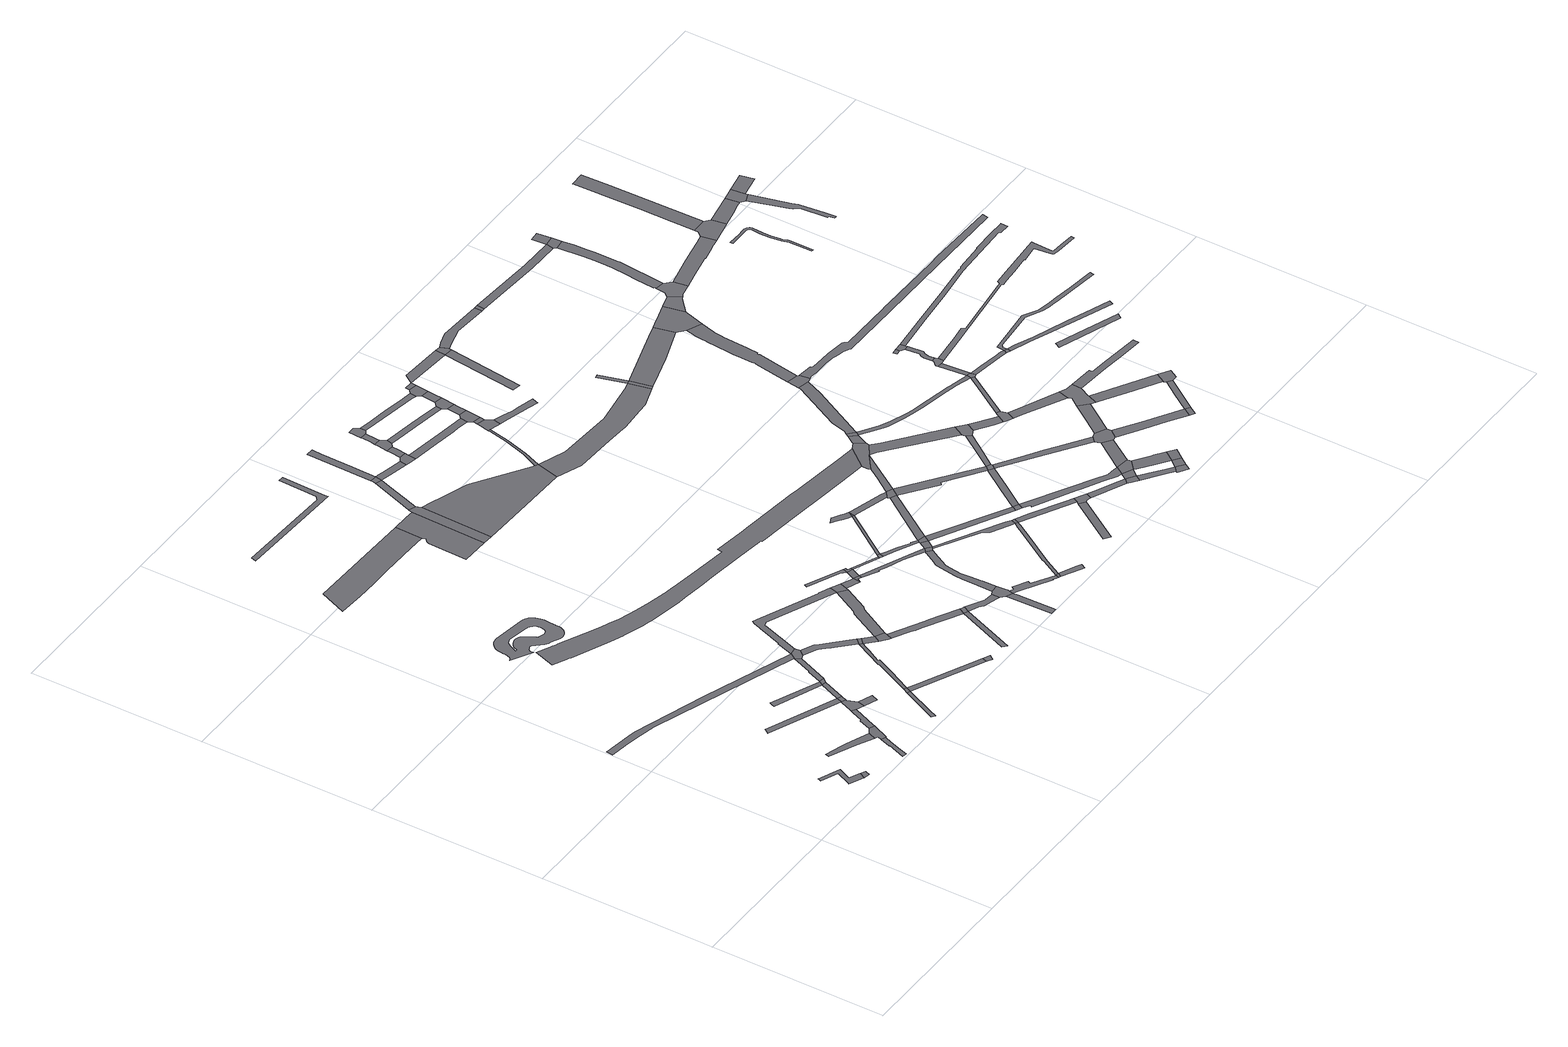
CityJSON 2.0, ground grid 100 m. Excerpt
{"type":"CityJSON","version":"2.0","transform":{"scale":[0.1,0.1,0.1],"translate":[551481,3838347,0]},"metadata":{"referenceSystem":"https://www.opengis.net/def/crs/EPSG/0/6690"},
"CityObjects":{
"road1":{"type":"Road","attributes":{"RoadStructureAttribute.sectionType":"1"},"geometry":[{"type":"MultiSurface","lod":"1","boundaries":[[[0,1,2,3,4,5,6,7,8,9,10,11,12]]]}]},
"road2":{"type":"Road","geometry":[{"type":"MultiSurface","lod":"1","boundaries":[[[12,11,13,14]]]}]},
"road3":{"type":"Road","attributes":{"RoadStructureAttribute.sectionType":"1"},"geometry":[{"type":"MultiSurface","lod":"1","boundaries":[[[15,16,17,18,19,20,21,22,23,24,25]]]}]},
"road4":{"type":"Road","attributes":{"RoadStructureAttribute.sectionType":"1"},"geometry":[{"type":"MultiSurface","lod":"1","boundaries":[[[26,27,28,29,30,31,32,33]]]}]},
"road5":{"type":"Road","attributes":{"RoadStructureAttribute.sectionType":"1"},"geometry":[{"type":"MultiSurface","lod":"1","boundaries":[[[34,35,36,37,38,39,40,41,42,43,44,45]]]}]},
"road6":{"type":"Road","geometry":[{"type":"MultiSurface","lod":"1","boundaries":[[[46,47,48,25,24,49,50,26,33,51,52]]]}]},
"road7":{"type":"Road","attributes":{"RoadStructureAttribute.sectionType":"1"},"geometry":[{"type":"MultiSurface","lod":"1","boundaries":[[[53,54,55,56,57,58]]]}]},
"road8":{"type":"Road","attributes":{"RoadStructureAttribute.sectionType":"1"},"geometry":[{"type":"MultiSurface","lod":"1","boundaries":[[[59,60,61,62,46,52,63,64]]]}]},
"road9":{"type":"Road","geometry":[{"type":"MultiSurface","lod":"1","boundaries":[[[57,65,66,59,64,67,68,69,70]]]}]},
"road10":{"type":"Road","attributes":{"RoadStructureAttribute.sectionType":"1"},"geometry":[{"type":"MultiSurface","lod":"1","boundaries":[[[71,72,73,74,75]]]}]},
"road11":{"type":"Road","geometry":[{"type":"MultiSurface","lod":"1","boundaries":[[[58,57,70,76]]]}]},
"road12":{"type":"Road","attributes":{"RoadStructureAttribute.sectionType":"1"},"geometry":[{"type":"MultiSurface","lod":"1","boundaries":[[[77,78,79,80,81,82,83,84,85,86,87,88,89,90,91,92,93,94,95,96,97,98,99,100,101,102,103,104,105,106,107,108,109,110,111,112,113,114,115,116,117,118,119,120,121,122,123,124,125,126,127,128,129,130,131,132,133,134,135,136,137],[138,139,140,141,142,143,144,145,146,147,148,149,150,151,152,153,154,155,156,157,158,159,160,161,162,163,164,165,166,167,168,169,170,171,172,173,174,175,176,177,178,179,180,181,182,183,184,185,186]]]}]},
"road13":{"type":"Road","geometry":[{"type":"MultiSurface","lod":"1","boundaries":[[[187,188,68,67]]]}]},
"road14":{"type":"Road","attributes":{"RoadStructureAttribute.sectionType":"1"},"geometry":[{"type":"MultiSurface","lod":"1","boundaries":[[[74,189,58,76,190]]]}]},
"road15":{"type":"Road","attributes":{"RoadStructureAttribute.sectionType":"1"},"geometry":[{"type":"MultiSurface","lod":"1","boundaries":[[[191,192,193,194,195,196,197]]]}]},
"road16":{"type":"Road","geometry":[{"type":"MultiSurface","lod":"1","boundaries":[[[198,75,74,190,199]]]}]},
"road17":{"type":"Road","geometry":[{"type":"MultiSurface","lod":"1","boundaries":[[[200,191,197,201]]]}]},
"road18":{"type":"Road","attributes":{"RoadStructureAttribute.sectionType":"1"},"geometry":[{"type":"MultiSurface","lod":"1","boundaries":[[[44,202,203,198,199,204]]]}]},
"road19":{"type":"Road","geometry":[{"type":"MultiSurface","lod":"1","boundaries":[[[205,206,45,44,204,207,208,209,210]]]}]},
"road20":{"type":"Road","attributes":{"RoadStructureAttribute.sectionType":"1"},"geometry":[{"type":"MultiSurface","lod":"1","boundaries":[[[211,212,213,214,215,216,200,201,217,218,219,220,221,222,223,224,225]]]}]},
"road21":{"type":"Road","attributes":{"RoadStructureAttribute.sectionType":"1"},"geometry":[{"type":"MultiSurface","lod":"1","boundaries":[[[226,201,197,227,228,229]]]}]},
"road22":{"type":"Road","attributes":{"RoadStructureAttribute.sectionType":"1"},"geometry":[{"type":"MultiSurface","lod":"1","boundaries":[[[230,231,232,233,234,235,236,237]]]}]},
"road23":{"type":"Road","attributes":{"RoadStructureAttribute.sectionType":"1"},"geometry":[{"type":"MultiSurface","lod":"1","boundaries":[[[238,239,240,241,242,210,209,243,244,245,246,247,248,249]]]}]},
"road24":{"type":"Road","geometry":[{"type":"MultiSurface","lod":"1","boundaries":[[[249,248,211,225,250]]]}]},
"road25":{"type":"Road","attributes":{"RoadStructureAttribute.sectionType":"1"},"geometry":[{"type":"MultiSurface","lod":"1","boundaries":[[[250,225,251,252,253]]]}]},
"road26":{"type":"Road","geometry":[{"type":"MultiSurface","lod":"1","boundaries":[[[229,228,254,255]]]}]},
"road27":{"type":"Road","geometry":[{"type":"MultiSurface","lod":"1","boundaries":[[[253,252,256,257,258,259]]]}]},
"road28":{"type":"Road","attributes":{"RoadStructureAttribute.sectionType":"1"},"geometry":[{"type":"MultiSurface","lod":"1","boundaries":[[[260,261,262,263,264,265,266,267,268,269,45,206,270,271,272,273,274,275]]]}]},
"road29":{"type":"Road","attributes":{"RoadStructureAttribute.sectionType":"1"},"geometry":[{"type":"MultiSurface","lod":"1","boundaries":[[[276,277,278,279,280,281,282,283,284]]]}]},
"road30":{"type":"Road","attributes":{"RoadStructureAttribute.sectionType":"1"},"geometry":[{"type":"MultiSurface","lod":"1","boundaries":[[[274,285,286,253,259,287,288,289]]]}]},
"road31":{"type":"Road","attributes":{"RoadStructureAttribute.sectionType":"1"},"geometry":[{"type":"MultiSurface","lod":"1","boundaries":[[[290,291,292,293,294,295,296,297,258,257,298,299,300,301,302,303,304,305,306]]]}]},
"road32":{"type":"Road","attributes":{"RoadStructureAttribute.sectionType":"1"},"geometry":[{"type":"MultiSurface","lod":"1","boundaries":[[[307,308,237,236,309,310,311,312,313,314,315]]]}]},
"road33":{"type":"Road","attributes":{"RoadStructureAttribute.sectionType":"1"},"geometry":[{"type":"MultiSurface","lod":"1","boundaries":[[[305,316,317,318,319,320]]]}]},
"road34":{"type":"Road","geometry":[{"type":"MultiSurface","lod":"1","boundaries":[[[321,315,314,322,323,324,325]]]}]},
"road35":{"type":"Road","geometry":[{"type":"MultiSurface","lod":"1","boundaries":[[[275,274,289,326,327]]]}]},
"road36":{"type":"Road","geometry":[{"type":"MultiSurface","lod":"1","boundaries":[[[328,306,305,320,329]]]}]},
"road37":{"type":"Road","attributes":{"RoadStructureAttribute.sectionType":"1"},"geometry":[{"type":"MultiSurface","lod":"1","boundaries":[[[330,331,332,333,334,335,336,337,338,339,340,341,342,343,344,345,346,347,348,349,350,351,352,353,354,355,356,357,358,359,360,361,362,363,364,365,366,367,368,369,370,371,372,373,374,375,376,377,378,379,380,381,382,383,384,385,386,387,388,389,390,391,392]]]}]},
"road38":{"type":"Road","attributes":{"RoadStructureAttribute.sectionType":"1"},"geometry":[{"type":"MultiSurface","lod":"1","boundaries":[[[393,327,326,394,395]]]}]},
"road39":{"type":"Road","geometry":[{"type":"MultiSurface","lod":"1","boundaries":[[[396,397,398,399,400,401]]]}]},
"road40":{"type":"Road","attributes":{"RoadStructureAttribute.sectionType":"1"},"geometry":[{"type":"MultiSurface","lod":"1","boundaries":[[[402,403,404,329,320,405,406,407,408,409,410]]]}]},
"road41":{"type":"Road","geometry":[{"type":"MultiSurface","lod":"1","boundaries":[[[395,394,411,412,413,414]]]}]},
"road42":{"type":"Road","attributes":{"RoadStructureAttribute.sectionType":"1"},"geometry":[{"type":"MultiSurface","lod":"1","boundaries":[[[415,416,321,325,417,418,419,420]]]}]},
"road43":{"type":"Road","attributes":{"RoadStructureAttribute.sectionType":"1"},"geometry":[{"type":"MultiSurface","lod":"1","boundaries":[[[400,395,414,421]]]}]},
"road44":{"type":"Road","attributes":{"function":"3","RoadStructureAttribute.sectionType":"1"},"geometry":[{"type":"MultiSurface","lod":"1","boundaries":[[[422,423,424,425,426,427,428]]]}]},
"road45":{"type":"Road","geometry":[{"type":"MultiSurface","lod":"1","boundaries":[[[429,430,401,400,421,431]]]}]},
"road46":{"type":"Road","geometry":[{"type":"MultiSurface","lod":"1","boundaries":[[[432,433,434,435,410,409,422,428,436]]]}]},
"road47":{"type":"Road","geometry":[{"type":"MultiSurface","lod":"1","boundaries":[[[437,438,415,420,439]]]}]},
"road48":{"type":"Road","attributes":{"RoadStructureAttribute.sectionType":"1"},"geometry":[{"type":"MultiSurface","lod":"1","boundaries":[[[431,421,440,441]]]}]},
"road49":{"type":"Road","attributes":{"RoadStructureAttribute.sectionType":"1"},"geometry":[{"type":"MultiSurface","lod":"1","boundaries":[[[442,443,437,439,444,445,446]]]}]},
"road50":{"type":"Road","attributes":{"RoadStructureAttribute.sectionType":"1"},"geometry":[{"type":"MultiSurface","lod":"1","boundaries":[[[447,448,449,450,451,452,453,323,322,454,455,456,457]]]}]},
"road51":{"type":"Road","attributes":{"RoadStructureAttribute.sectionType":"1"},"geometry":[{"type":"MultiSurface","lod":"1","boundaries":[[[458,459,460,461,414,413,462,463,464,465,466,467,468]]]}]},
"road52":{"type":"Road","attributes":{"RoadStructureAttribute.sectionType":"1"},"geometry":[{"type":"MultiSurface","lod":"1","boundaries":[[[469,470,439,420,471,472,473,474]]]}]},
"road53":{"type":"Road","attributes":{"RoadStructureAttribute.sectionType":"1"},"geometry":[{"type":"MultiSurface","lod":"1","boundaries":[[[475,476,477,478,479,480,481,436,428,482,483,484,485,486,487,488]]]}]},
"road54":{"type":"Road","geometry":[{"type":"MultiSurface","lod":"1","boundaries":[[[489,441,440,490,491]]]}]},
"road55":{"type":"Road","attributes":{"function":"3","RoadStructureAttribute.sectionType":"1"},"geometry":[{"type":"MultiSurface","lod":"1","boundaries":[[[467,492,493,494,495,496,497,498,499,500,501,435,434,502,503,504,505,506,507,508,509]]]}]},
"road56":{"type":"Road","geometry":[{"type":"MultiSurface","lod":"1","boundaries":[[[510,474,473,511,512,513,514]]]}]},
"road57":{"type":"Road","attributes":{"RoadStructureAttribute.sectionType":"1"},"geometry":[{"type":"MultiSurface","lod":"1","boundaries":[[[515,516,517,518,519,520,491,490,521,522,523,524]]]}]},
"road58":{"type":"Road","geometry":[{"type":"MultiSurface","lod":"1","boundaries":[[[488,487,525,526]]]}]},
"road59":{"type":"Road","geometry":[{"type":"MultiSurface","lod":"1","boundaries":[[[468,467,509,527,528]]]}]},
"road60":{"type":"Road","attributes":{"RoadStructureAttribute.sectionType":"1"},"geometry":[{"type":"MultiSurface","lod":"1","boundaries":[[[529,530,510,514,531,532]]]}]},
"road61":{"type":"Road","attributes":{"RoadStructureAttribute.sectionType":"1"},"geometry":[{"type":"MultiSurface","lod":"1","boundaries":[[[533,489,491,534]]]}]},
"road62":{"type":"Road","attributes":{"function":"3","RoadStructureAttribute.sectionType":"1"},"geometry":[{"type":"MultiSurface","lod":"1","boundaries":[[[535,468,528,536]]]}]},
"road63":{"type":"Road","attributes":{"RoadStructureAttribute.sectionType":"1"},"geometry":[{"type":"MultiSurface","lod":"1","boundaries":[[[537,526,525,538,539,540]]]}]},
"road64":{"type":"Road","geometry":[{"type":"MultiSurface","lod":"1","boundaries":[[[541,542,529,532,543,544,545]]]}]},
"road65":{"type":"Road","geometry":[{"type":"MultiSurface","lod":"1","boundaries":[[[524,523,535,536,546]]]}]},
"road66":{"type":"Road","attributes":{"RoadStructureAttribute.sectionType":"1"},"geometry":[{"type":"MultiSurface","lod":"1","boundaries":[[[547,548,549,541,545,550,551]]]}]},
"road67":{"type":"Road","geometry":[{"type":"MultiSurface","lod":"1","boundaries":[[[552,547,551,553,554,555,556]]]}]},
"road68":{"type":"Road","geometry":[{"type":"MultiSurface","lod":"1","boundaries":[[[557,558,559,560,561,562,563,564,565,566,533,567]]]}]},
"road69":{"type":"Road","attributes":{"RoadStructureAttribute.sectionType":"1"},"geometry":[{"type":"MultiSurface","lod":"1","boundaries":[[[568,569,570,571,572,488,526,573,574,575,576,577,578,579]]]}]},
"road70":{"type":"Road","geometry":[{"type":"MultiSurface","lod":"1","boundaries":[[[567,533,534]]]}]},
"road71":{"type":"Road","attributes":{"RoadStructureAttribute.sectionType":"1"},"geometry":[{"type":"MultiSurface","lod":"1","boundaries":[[[580,528,527,581,582,583,584,568,585]]]}]},
"road72":{"type":"Road","attributes":{"RoadStructureAttribute.sectionType":"1"},"geometry":[{"type":"MultiSurface","lod":"1","boundaries":[[[586,587,588,589,513,512,590,591,592,593,594]]]}]},
"road73":{"type":"Road","attributes":{"RoadStructureAttribute.sectionType":"1"},"geometry":[{"type":"MultiSurface","lod":"1","boundaries":[[[595,596,597,598,599,457,456,600,601,602,603,604]]]}]},
"road74":{"type":"Road","attributes":{"function":"3","RoadStructureAttribute.sectionType":"1"},"geometry":[{"type":"MultiSurface","lod":"1","boundaries":[[[605,606,524,546,607]]]}]},
"road75":{"type":"Road","attributes":{"RoadStructureAttribute.sectionType":"1"},"geometry":[{"type":"MultiSurface","lod":"1","boundaries":[[[608,609,544,543,610,611,612,613,614,615]]]}]},
"road76":{"type":"Road","attributes":{"RoadStructureAttribute.sectionType":"1"},"geometry":[{"type":"MultiSurface","lod":"1","boundaries":[[[546,536,616,617]]]}]},
"road77":{"type":"Road","attributes":{"RoadStructureAttribute.sectionType":"1"},"geometry":[{"type":"MultiSurface","lod":"1","boundaries":[[[618,619,620,567,534,621,622,623]]]}]},
"road78":{"type":"Road","attributes":{"RoadStructureAttribute.sectionType":"1"},"geometry":[{"type":"MultiSurface","lod":"1","boundaries":[[[624,625,626,555,554,627,628,629,630,631]]]}]},
"road79":{"type":"Road","geometry":[{"type":"MultiSurface","lod":"1","boundaries":[[[632,633,585,568,579,634]]]}]},
"road80":{"type":"Road","geometry":[{"type":"MultiSurface","lod":"1","boundaries":[[[635,636,637,595,604,638,639,640,641]]]}]},
"road81":{"type":"Road","attributes":{"RoadStructureAttribute.sectionType":"1"},"geometry":[{"type":"MultiSurface","lod":"1","boundaries":[[[642,635,641,643]]]}]},
"road82":{"type":"Road","geometry":[{"type":"MultiSurface","lod":"1","boundaries":[[[623,622,644,605,607,645]]]}]},
"road83":{"type":"Road","geometry":[{"type":"MultiSurface","lod":"1","boundaries":[[[646,594,593,642,643,647]]]}]},
"road84":{"type":"Road","attributes":{"RoadStructureAttribute.sectionType":"1"},"geometry":[{"type":"MultiSurface","lod":"1","boundaries":[[[648,646,647,649,650]]]}]},
"road85":{"type":"Road","geometry":[{"type":"MultiSurface","lod":"1","boundaries":[[[651,615,614,652,648,650,653]]]}]},
"road86":{"type":"Road","geometry":[{"type":"MultiSurface","lod":"1","boundaries":[[[617,616,654,655]]]}]},
"road87":{"type":"Road","attributes":{"RoadStructureAttribute.sectionType":"1"},"geometry":[{"type":"MultiSurface","lod":"1","boundaries":[[[656,657,658,659]]]}]},
"road88":{"type":"Road","attributes":{"RoadStructureAttribute.sectionType":"1"},"geometry":[{"type":"MultiSurface","lod":"1","boundaries":[[[660,661,662,663,664,456,455,665,666,667,668,669,670,671,672,673,674,675]]]}]},
"road89":{"type":"Road","attributes":{"RoadStructureAttribute.sectionType":"1"},"geometry":[{"type":"MultiSurface","lod":"1","boundaries":[[[676,677,678,634,579,679,680]]]}]},
"road90":{"type":"Road","attributes":{"RoadStructureAttribute.sectionType":"1"},"geometry":[{"type":"MultiSurface","lod":"1","boundaries":[[[681,682,651,653,683,684]]]}]},
"road91":{"type":"Road","attributes":{"RoadStructureAttribute.sectionType":"1"},"geometry":[{"type":"MultiSurface","lod":"1","boundaries":[[[685,686,687,688,689,690,691,692,693,640,639]]]}]},
"road92":{"type":"Road","geometry":[{"type":"MultiSurface","lod":"1","boundaries":[[[694,631,630,681,684,695]]]}]},
"road93":{"type":"Road","attributes":{"function":"3","RoadStructureAttribute.sectionType":"1"},"geometry":[{"type":"MultiSurface","lod":"1","boundaries":[[[696,697,698,699,700,623,645]]]}]},
"road94":{"type":"Road","geometry":[{"type":"MultiSurface","lod":"1","boundaries":[[[701,694,695,702]]]}]},
"road95":{"type":"Road","attributes":{"RoadStructureAttribute.sectionType":"1"},"geometry":[{"type":"MultiSurface","lod":"1","boundaries":[[[703,645,607,704,705,706,707]]]}]},
"road96":{"type":"Road","attributes":{"RoadStructureAttribute.sectionType":"1"},"geometry":[{"type":"MultiSurface","lod":"1","boundaries":[[[706,708,617,655,709,710]]]}]},
"road97":{"type":"Road","geometry":[{"type":"MultiSurface","lod":"1","boundaries":[[[711,680,679,656,659,712,713,714,715]]]}]},
"road98":{"type":"Road","geometry":[{"type":"MultiSurface","lod":"1","boundaries":[[[716,383,382,717,698,697,718,719,720]]]}]},
"road99":{"type":"Road","attributes":{"RoadStructureAttribute.sectionType":"1"},"geometry":[{"type":"MultiSurface","lod":"1","boundaries":[[[721,722,723,724,655,654,725,726,727,728,729,730,731,732]]]}]},
"road100":{"type":"Road","attributes":{"RoadStructureAttribute.sectionType":"1"},"geometry":[{"type":"MultiSurface","lod":"1","boundaries":[[[733,702,734,735]]]}]},
"road101":{"type":"Road","geometry":[{"type":"MultiSurface","lod":"1","boundaries":[[[707,706,710,736,737]]]}]},
"road102":{"type":"Road","attributes":{"RoadStructureAttribute.sectionType":"1"},"geometry":[{"type":"MultiSurface","lod":"1","boundaries":[[[738,739,715,714,740,741,742]]]}]},
"road103":{"type":"Road","attributes":{"function":"3","RoadStructureAttribute.sectionType":"1"},"geometry":[{"type":"MultiSurface","lod":"1","boundaries":[[[743,744,745,746,716,720,747]]]}]},
"road104":{"type":"Road","attributes":{"RoadStructureAttribute.sectionType":"1"},"geometry":[{"type":"MultiSurface","lod":"1","boundaries":[[[734,748,749,750]]]}]},
"road105":{"type":"Road","geometry":[{"type":"MultiSurface","lod":"1","boundaries":[[[751,743,747,752,753]]]}]},
"road106":{"type":"Road","attributes":{"RoadStructureAttribute.sectionType":"1"},"geometry":[{"type":"MultiSurface","lod":"1","boundaries":[[[754,755,756,718,697,757,758,759]]]}]},
"road107":{"type":"Road","geometry":[{"type":"MultiSurface","lod":"1","boundaries":[[[742,741,760,761]]]}]},
"road108":{"type":"Road","attributes":{"RoadStructureAttribute.sectionType":"1"},"geometry":[{"type":"MultiSurface","lod":"1","boundaries":[[[762,763,707,737,764,765]]]}]},
"road109":{"type":"Road","attributes":{"RoadStructureAttribute.sectionType":"1"},"geometry":[{"type":"MultiSurface","lod":"1","boundaries":[[[731,742,761,766]]]}]},
"road110":{"type":"Road","geometry":[{"type":"MultiSurface","lod":"1","boundaries":[[[735,734,750,767,768]]]}]},
"road111":{"type":"Road","geometry":[{"type":"MultiSurface","lod":"1","boundaries":[[[769,675,674,770]]]}]},
"road112":{"type":"Road","geometry":[{"type":"MultiSurface","lod":"1","boundaries":[[[771,772,675,769]]]}]},
"road113":{"type":"Road","attributes":{"RoadStructureAttribute.sectionType":"1"},"geometry":[{"type":"MultiSurface","lod":"1","boundaries":[[[773,774,761,760,775,776,777]]]}]},
"road114":{"type":"Road","attributes":{"RoadStructureAttribute.sectionType":"1"},"geometry":[{"type":"MultiSurface","lod":"1","boundaries":[[[778,779,780,736,710,781,782,783,784]]]}]},
"road115":{"type":"Road","geometry":[{"type":"MultiSurface","lod":"1","boundaries":[[[732,731,766,785,786]]]}]},
"road116":{"type":"Road","attributes":{"function":"3","RoadStructureAttribute.sectionType":"1"},"geometry":[{"type":"MultiSurface","lod":"1","boundaries":[[[787,788,789,790,751,753,791,792,793]]]}]},
"road117":{"type":"Road","geometry":[{"type":"MultiSurface","lod":"1","boundaries":[[[777,776,794,795,796,797]]]}]},
"road118":{"type":"Road","geometry":[{"type":"MultiSurface","lod":"1","boundaries":[[[759,758,762,765,798,799,800]]]}]},
"road119":{"type":"Road","attributes":{"RoadStructureAttribute.sectionType":"1"},"geometry":[{"type":"MultiSurface","lod":"1","boundaries":[[[801,802,785,766,803,804,805,806]]]}]},
"road120":{"type":"Road","attributes":{"RoadStructureAttribute.sectionType":"1"},"geometry":[{"type":"MultiSurface","lod":"1","boundaries":[[[807,732,786,808]]]}]},
"road121":{"type":"Road","attributes":{"RoadStructureAttribute.sectionType":"1"},"geometry":[{"type":"MultiSurface","lod":"1","boundaries":[[[805,777,797,809]]]}]},
"road122":{"type":"Road","attributes":{"RoadStructureAttribute.sectionType":"1"},"geometry":[{"type":"MultiSurface","lod":"1","boundaries":[[[810,800,799,811,812,813]]]}]},
"road123":{"type":"Road","attributes":{"RoadStructureAttribute.sectionType":"1"},"geometry":[{"type":"MultiSurface","lod":"1","boundaries":[[[814,815,768,767,816,817,818,819,820]]]}]},
"road124":{"type":"Road","geometry":[{"type":"MultiSurface","lod":"1","boundaries":[[[806,805,809,821]]]}]},
"road125":{"type":"Road","attributes":{"RoadStructureAttribute.sectionType":"1"},"geometry":[{"type":"MultiSurface","lod":"1","boundaries":[[[822,823,824,825,826,827,828,829,830,831,832,833,834,753,752,835,836,837,838,839,840,841,842,843,844,845,846]]]}]},
"road126":{"type":"Road","attributes":{"RoadStructureAttribute.sectionType":"1"},"geometry":[{"type":"MultiSurface","lod":"1","boundaries":[[[847,848,849,850,769,770,851,852,853,854]]]}]},
"road127":{"type":"Road","geometry":[{"type":"MultiSurface","lod":"1","boundaries":[[[855,784,783,807,808,856,857,858,859]]]}]},
"road128":{"type":"Road","geometry":[{"type":"MultiSurface","lod":"1","boundaries":[[[860,861,787,793,862,863,864]]]}]},
"road129":{"type":"Road","geometry":[{"type":"MultiSurface","lod":"1","boundaries":[[[865,813,812,866,867,868,869]]]}]},
"road130":{"type":"Road","geometry":[{"type":"MultiSurface","lod":"1","boundaries":[[[870,820,819,871]]]}]},
"road131":{"type":"Road","attributes":{"RoadStructureAttribute.sectionType":"1"},"geometry":[{"type":"MultiSurface","lod":"1","boundaries":[[[872,873,855,859,874,875]]]}]},
"road132":{"type":"Road","attributes":{"RoadStructureAttribute.sectionType":"1"},"geometry":[{"type":"MultiSurface","lod":"1","boundaries":[[[876,868,867,877,878,879,880]]]}]},
"road133":{"type":"Road","attributes":{"function":"3"},"geometry":[{"type":"MultiSurface","lod":"1","boundaries":[[[881,882,883,884,885,886,887,888,889,890,891,892,893,894,895,896,860,864,897,898,899,900,901,902,903,904,905,906,907,908,909]]]}]},
"road134":{"type":"Road","attributes":{"RoadStructureAttribute.sectionType":"1"},"geometry":[{"type":"MultiSurface","lod":"1","boundaries":[[[845,910,865,869,911,912]]]}]},
"road135":{"type":"Road","attributes":{"RoadStructureAttribute.sectionType":"1"},"geometry":[{"type":"MultiSurface","lod":"1","boundaries":[[[913,914,857,856,915,916,917,918]]]}]},
"road136":{"type":"Road","geometry":[{"type":"MultiSurface","lod":"1","boundaries":[[[919,920,880,879,921,872,875,922,923,924,925,926]]]}]},
"road137":{"type":"Road","geometry":[{"type":"MultiSurface","lod":"1","boundaries":[[[846,845,912,927,928,929]]]}]},
"road138":{"type":"Road","attributes":{"function":"3","RoadStructureAttribute.sectionType":"1"},"geometry":[{"type":"MultiSurface","lod":"1","boundaries":[[[930,931,932,933,934,847,854,935,881,909,936]]]}]},
"road139":{"type":"Road","attributes":{"RoadStructureAttribute.sectionType":"1"},"geometry":[{"type":"MultiSurface","lod":"1","boundaries":[[[937,938,846,929,939]]]}]},
"road140":{"type":"Road","geometry":[{"type":"MultiSurface","lod":"1","boundaries":[[[918,917,940,941]]]}]},
"road141":{"type":"Road","geometry":[{"type":"MultiSurface","lod":"1","boundaries":[[[942,943,944,945,946,947,948,937,939,949,950]]]}]},
"road142":{"type":"Road","geometry":[{"type":"MultiSurface","lod":"1","boundaries":[[[951,952,953,954]]]}]},
"road143":{"type":"Road","attributes":{"RoadStructureAttribute.sectionType":"1"},"geometry":[{"type":"MultiSurface","lod":"1","boundaries":[[[955,956,957,958,959,960,961,962,963,964,965,943,942]]]}]},
"road144":{"type":"Road","geometry":[{"type":"MultiSurface","lod":"1","boundaries":[[[966,951,954,961,960,967]]]}]},
"road145":{"type":"Road","attributes":{"RoadStructureAttribute.sectionType":"1"},"geometry":[{"type":"MultiSurface","lod":"1","boundaries":[[[968,969,923,922,970,971,972,973]]]}]},
"road146":{"type":"Road","attributes":{"RoadStructureAttribute.sectionType":"1"},"geometry":[{"type":"MultiSurface","lod":"1","boundaries":[[[974,975,976,928,927,977,978,979]]]}]},
"road147":{"type":"Road","attributes":{"RoadStructureAttribute.sectionType":"1"},"geometry":[{"type":"MultiSurface","lod":"1","boundaries":[[[980,870,871,981,982,983]]]}]},
"road148":{"type":"Road","attributes":{"RoadStructureAttribute.sectionType":"1"},"geometry":[{"type":"MultiSurface","lod":"1","boundaries":[[[984,985,918,941,986,987]]]}]},
"road149":{"type":"Road","geometry":[{"type":"MultiSurface","lod":"1","boundaries":[[[988,930,936,989,990]]]}]},
"road150":{"type":"Road","geometry":[{"type":"MultiSurface","lod":"1","boundaries":[[[979,978,991,992]]]}]},
"road151":{"type":"Road","geometry":[{"type":"MultiSurface","lod":"1","boundaries":[[[993,994,995,996,988,990,997,998,999,1000]]]}]},
"road152":{"type":"Road","geometry":[{"type":"MultiSurface","lod":"1","boundaries":[[[973,972,1001,984,987,1002,1003]]]}]},
"road153":{"type":"Road","attributes":{"RoadStructureAttribute.sectionType":"1"},"geometry":[{"type":"MultiSurface","lod":"1","boundaries":[[[1004,1005,1006,926,925,1007,1008,1009,1010]]]}]},
"road154":{"type":"Road","attributes":{"function":"3","RoadStructureAttribute.sectionType":"1"},"geometry":[{"type":"MultiSurface","lod":"1","boundaries":[[[1011,1012,1013,1014,1015,1016,1017,1018,1019,1020,1021,1022,1023,1024,993,1000]]]}]},
"road155":{"type":"Road","geometry":[{"type":"MultiSurface","lod":"1","boundaries":[[[1025,983,982,1017,1016]]]}]},
"road156":{"type":"Road","attributes":{"function":"3","RoadStructureAttribute.sectionType":"1"},"geometry":[{"type":"MultiSurface","lod":"1","boundaries":[[[1026,1027,1028,983,1025]]]}]},
"road157":{"type":"Road","attributes":{"RoadStructureAttribute.sectionType":"1"},"geometry":[{"type":"MultiSurface","lod":"1","boundaries":[[[1029,1030,1031,1032,1033,999,998,1034,1035,1036,1037,1038,1039,1040]]]}]},
"road158":{"type":"Road","attributes":{"RoadStructureAttribute.sectionType":"1"},"geometry":[{"type":"MultiSurface","lod":"1","boundaries":[[[1041,1042,1043,1044,1045,1046,1047,992,991,1048,1049,1050,1051,1052,1053,1054]]]}]},
"road159":{"type":"Road","attributes":{"RoadStructureAttribute.sectionType":"1"},"geometry":[{"type":"MultiSurface","lod":"1","boundaries":[[[1055,1056,1057,1058,1059,1060,1061,1062,1063,1064,1065,1066,1067,1068,1069,863,862,1070,1071,1072,1073,1074,1075,1076,1077,1078,1079,1080,1081,1082,1083,1084,1085]]]}]},
"road160":{"type":"Road","attributes":{"RoadStructureAttribute.sectionType":"1"},"geometry":[{"type":"MultiSurface","lod":"1","boundaries":[[[1086,1087,1088,1089,1090,1091]]]}]},
"road161":{"type":"Road","attributes":{"RoadStructureAttribute.sectionType":"1"},"geometry":[{"type":"MultiSurface","lod":"1","boundaries":[[[1092,1093,1094,1095,1096,1097,1098,1099,979,992,1100,1101,1102,1103,1104,1105,1106,1107,1108,1109]]]}]},
"road162":{"type":"Road","attributes":{"RoadStructureAttribute.sectionType":"1"},"geometry":[{"type":"MultiSurface","lod":"1","boundaries":[[[1110,1111,1112,1113,1114,1115,1116,1117,1118,1119,1120,1121,1122,1123,1124,950,949,1125,1126,1127,1128,1129,1130,1131,1132,1133,1134,1135,1136,1137,1138,1139,1140,1141,1142]]]}]},
"road163":{"type":"Road","attributes":{"RoadStructureAttribute.sectionType":"1"},"geometry":[{"type":"MultiSurface","lod":"1","boundaries":[[[1143,1144,1145,1146,1147,1148,1149,1150,1151,1152,966,967,1153,1154,1155,1156,1157,1158,1159]]]}]},
"road164":{"type":"Road","attributes":{"RoadStructureAttribute.sectionType":"1"},"geometry":[{"type":"MultiSurface","lod":"1","boundaries":[[[1160,1161,1162,1163,1164,1165,1166,1167,1168,1169,1170,1171,1172,1173,1174,1175,1176,1177,1178,1179,1180,1181,1182,1183,1184,1185,1186,1187,1188,1189,1190,1191]]]}]},
"road165":{"type":"Road","geometry":[{"type":"MultiSurface","lod":"1","boundaries":[[[1192,1193,1194,1029,1040,1195,1196]]]}]},
"road166":{"type":"Road","attributes":{"RoadStructureAttribute.sectionType":"1"},"geometry":[{"type":"MultiSurface","lod":"1","boundaries":[[[1197,1198,1199,1200,1201,1202,1203,1204,1193,1192]]]}]},
"road167":{"type":"Road","attributes":{"RoadStructureAttribute.sectionType":"1"},"geometry":[{"type":"MultiSurface","lod":"1","boundaries":[[[1205,1196,1195,1206,1207,1208,1209]]]}]},
"road168":{"type":"Road","attributes":{"RoadStructureAttribute.sectionType":"1"},"geometry":[{"type":"MultiSurface","lod":"1","boundaries":[[[1210,1211,1212,1213,1214,1215,1216,1217,1218,1219,1220,1221,1222,1223,1224,1225,1226,1227]]]}]},
"road169":{"type":"Road","geometry":[{"type":"MultiSurface","lod":"1","boundaries":[[[1228,1205,1209,1229,1227,1226,1230,1231]]]}]},
"road170":{"type":"Road","attributes":{"RoadStructureAttribute.sectionType":"1"},"geometry":[{"type":"MultiSurface","lod":"1","boundaries":[[[1232,1233,1228,1231,1234,1235]]]}]}
},
"vertices":[
[488,151,0],[522,224,0],[401,275,0],[398,265,0],[394,255,0],[489,214,0],[451,128,0],[450,126,0],[456,123,0],[514,95,0],[528,88,0],[531,87,0],[548,123,0],
[566,82,0],[578,108,0],
[742,293,0],[737,295,0],[703,308,0],[673,318,0],[583,346,0],[581,347,0],[579,337,0],[578,327,0],[726,257,0],[819,212,0],[839,255,0],
[830,180,0],[807,119,0],[811,117,0],[773,16,0],[799,13,0],[815,58,0],[839,128,0],[855,170,0],
[640,1101,0],[222,1239,0],[173,1246,0],[15,1270,0],[9,1231,0],[108,1218,0],[172,1206,0],[175,1205,0],[241,1191,0],[307,1177,0],[1135,885,0],[1157,918,0],
[869,276,0],[864,273,0],[854,266,0],[836,204,0],[839,203,0],[860,169,0],[900,263,0],
[587,705,0],[577,691,0],[567,677,0],[571,675,0],[971,504,0],[985,538,0],
[939,425,0],[931,408,0],[905,344,0],[897,345,0],[907,279,0],[962,410,0],
[967,493,0],[957,468,0],[1006,392,0],[1017,435,0],[996,492,0],[996,494,0],
[776,796,0],[769,780,0],[762,764,0],[1034,657,0],[1048,679,0],
[1010,527,0],
[694,2162,0],[681,2172,0],[677,2173,0],[664,2179,0],[653,2181,0],[500,2207,0],[479,2211,0],[465,2211,0],[452,2209,0],[440,2205,0],[426,2196,0],[413,2186,0],[407,2178,0],[402,2173,0],[396,2160,0],[392,2144,0],[391,2132,0],[391,2122,0],[390,2104,0],[388,2090,0],[386,2085,0],[384,2079,0],[376,2068,0],[363,2062,0],[479,1997,0],[476,2007,0],[478,2015,0],[479,2019,0],[480,2020,0],[481,2023,0],[488,2030,0],[491,2031,0],[497,2034,0],[508,2037,0],[524,2031,0],[530,2021,0],[532,2017,0],[545,1999,0],[560,1983,0],[571,1978,0],[575,1976,0],[580,1973,0],[594,1967,0],[643,1943,0],[660,1942,0],[680,1947,0],[693,1953,0],[704,1963,0],[708,1968,0],[711,1973,0],[715,1989,0],[717,2003,0],[717,2018,0],[718,2023,0],[718,2033,0],[720,2066,0],[721,2090,0],[719,2112,0],[717,2124,0],[712,2137,0],[704,2151,0],[460,2117,0],[463,2125,0],[469,2132,0],[476,2141,0],[488,2147,0],[501,2148,0],[613,2130,0],[619,2128,0],[626,2126,0],[628,2125,0],[635,2120,0],[639,2118,0],[651,2108,0],[658,2093,0],[661,2074,0],[661,2064,0],[660,2060,0],[659,2053,0],[656,2047,0],[648,2037,0],[645,2035,0],[630,2030,0],[602,2041,0],[596,2043,0],[595,2045,0],[593,2046,0],[592,2046,0],[590,2050,0],[579,2070,0],[567,2092,0],[565,2094,0],[557,2107,0],[549,2117,0],[545,2120,0],[538,2124,0],[530,2127,0],[525,2129,0],[518,2130,0],[509,2129,0],[495,2128,0],[483,2123,0],[478,2120,0],[472,2115,0],[466,2109,0],[463,2106,0],[461,2105,0],[449,2078,0],[441,2077,0],[457,2110,0],
[1080,363,0],[1096,404,0],
[986,540,0],[1061,652,0],
[1208,270,0],[1197,248,0],[1133,111,0],[1111,65,0],[1129,52,0],[1151,101,0],[1226,262,0],
[1050,681,0],[1080,677,0],
[1223,299,0],[1238,292,0],
[1087,767,0],[1084,767,0],[1152,854,0],
[1198,921,0],[1197,923,0],[1164,858,0],[1165,859,0],[1176,863,0],[1205,895,0],
[1399,674,0],[1318,510,0],[1321,507,0],[1318,497,0],[1300,460,0],[1282,421,0],[1278,370,0],[1301,413,0],[1302,414,0],[1340,497,0],[1352,523,0],[1345,529,0],[1386,607,0],[1401,633,0],[1416,662,0],
[1302,261,0],[1303,225,0],[1625,73,0],[1638,100,0],
[305,3121,0],[241,2965,0],[386,2957,0],[511,2954,0],[633,2955,0],[845,2951,0],[935,2945,0],[938,3102,0],
[1343,794,0],[1297,839,0],[1282,854,0],[1278,857,0],[1277,858,0],[1256,824,0],[1258,823,0],[1297,783,0],[1304,776,0],[1314,765,0],[1401,677,0],[1430,707,0],
[1445,692,0],
[1424,655,0],[1471,606,0],[1496,643,0],
[1656,53,0],[1678,81,0],
[1511,575,0],[1526,567,0],[1540,603,0],[1546,616,0],
[1632,1061,0],[1630,1059,0],[1592,1075,0],[1293,1205,0],[1268,1215,0],[1258,1198,0],[1253,1182,0],[1243,1154,0],[1192,1014,0],[1189,1013,0],[1273,1143,0],[1275,1149,0],[1294,1155,0],[1297,1157,0],[1684,988,0],[1697,1033,0],
[926,3515,0],[964,3513,0],[964,3533,0],[970,3785,0],[939,3785,0],[934,3565,0],[911,3545,0],[351,3572,0],[343,3543,0],
[1605,837,0],[1591,825,0],[1646,803,0],[1661,813,0],[1732,952,0],
[1824,450,0],[1818,453,0],[1812,455,0],[1809,456,0],[1752,487,0],[1728,501,0],[1677,528,0],[1549,598,0],[1531,564,0],[1624,512,0],[1645,500,0],[1683,479,0],[1799,416,0],[1801,416,0],[1879,373,0],[1885,370,0],[1906,406,0],
[1067,3098,0],[1029,3099,0],[944,2926,0],[929,2912,0],[921,2897,0],[919,2875,0],[916,2672,0],[1072,2667,0],[1082,3097,0],
[1804,172,0],[1780,109,0],[1765,69,0],[1788,49,0],[1909,360,0],
[1091,3123,0],[1132,2664,0],[1141,3078,0],[1133,3095,0],[1128,3104,0],
[1739,966,0],[1752,1009,0],
[1919,399,0],[1928,394,0],
[1391,1674,0],[1288,1692,0],[1282,1693,0],[1241,1700,0],[1219,1703,0],[1122,1725,0],[1031,1750,0],[982,1764,0],[932,1781,0],[876,1804,0],[870,1806,0],[835,1821,0],[788,1840,0],[598,1931,0],[590,1935,0],[573,1944,0],[566,1947,0],[561,1950,0],[487,1986,0],[447,1866,0],[521,1829,0],[531,1824,0],[543,1818,0],[576,1803,0],[738,1730,0],[776,1714,0],[827,1694,0],[832,1692,0],[862,1682,0],[890,1673,0],[946,1655,0],[989,1643,0],[1001,1640,0],[1093,1623,0],[1203,1603,0],[1262,1596,0],[1289,1593,0],[1378,1581,0],[1451,1572,0],[1660,1546,0],[1815,1524,0],[1817,1524,0],[1819,1523,0],[1825,1523,0],[1825,1519,0],[1826,1516,0],[1836,1514,0],[2088,1481,0],[2297,1454,0],[2506,1429,0],[2577,1421,0],[2579,1421,0],[2586,1420,0],[2676,1533,0],[2593,1544,0],[2266,1588,0],[2223,1594,0],[1934,1629,0],[1888,1635,0],[1832,1642,0],[1652,1665,0],[1648,1637,0],[1537,1653,0],
[1813,982,0],[1817,934,0],[1822,978,0],
[1648,1153,0],[1644,1144,0],[1640,1136,0],[1820,1057,0],[1844,1030,0],[1853,1059,0],
[2078,333,0],[2076,333,0],[2031,337,0],[1969,335,0],[1988,317,0],[2069,294,0],[2076,292,0],[2087,289,0],[2084,333,0],
[1828,953,0],[1831,959,0],[1852,948,0],[1856,965,0],
[1178,3372,0],[1120,3205,0],[1158,3193,0],[1189,3288,0],[1213,3360,0],[1214,3360,0],
[1879,1018,0],
[2110,264,0],[2111,257,0],[2120,4,0],[2120,3,0],[2158,4,0],[2151,225,0],[2150,251,0],
[1863,1041,0],[1869,1052,0],[1883,1032,0],
[2156,286,0],[2156,288,0],[2153,349,0],[2107,346,0],[2156,278,0],
[1183,3401,0],[1183,3387,0],[1220,3400,0],
[2028,955,0],[2031,966,0],
[1189,3780,0],[1185,3523,0],[1223,3538,0],[1228,3727,0],[1229,3778,0],
[1716,2784,0],[1710,2788,0],[1425,2978,0],[1411,2987,0],[1327,3016,0],[1275,3033,0],[1198,3059,0],[1279,2659,0],[1703,2644,0],[1736,2776,0],[1720,2782,0],
[2203,812,0],[2158,832,0],[1860,964,0],[1858,964,0],[1939,902,0],[1942,906,0],[1970,892,0],[1985,887,0],[2076,850,0],[2189,791,0],[2210,809,0],
[1271,3389,0],[1241,3396,0],[1223,3358,0],[1272,3347,0],[1381,3322,0],[1390,3364,0],
[2277,212,0],[2261,221,0],[2269,237,0],[2197,278,0],[2191,282,0],[2184,270,0],[2179,264,0],[2173,238,0],[2262,187,0],[2345,140,0],[2347,143,0],[2365,134,0],[2377,128,0],[2384,148,0],
[2043,980,0],[2047,947,0],[2055,973,0],
[2185,785,0],[2182,779,0],[2146,715,0],[2132,692,0],[2130,682,0],[2110,565,0],[2109,553,0],[2109,505,0],[2108,432,0],[2108,430,0],[2148,430,0],[2148,432,0],[2145,505,0],[2141,555,0],[2155,650,0],[2173,682,0],[2192,716,0],[2220,766,0],
[1415,3380,0],[1403,3317,0],[1447,3310,0],[1453,3353,0],[1455,3375,0],
[2246,873,0],[2213,893,0],[2208,888,0],[2138,929,0],[2140,931,0],[2084,953,0],[2117,917,0],[2127,913,0],[2235,860,0],[2248,871,0],
[2388,122,0],[2401,145,0],
[2228,774,0],[2243,784,0],
[1425,3462,0],[1422,3434,0],[1461,3429,0],[1465,3458,0],
[2231,1246,0],[2241,1243,0],
[2237,851,0],[2272,827,0],
[2503,99,0],[2489,71,0],[2510,59,0],[2525,88,0],
[1435,3542,0],[1432,3520,0],[1484,3475,0],[1494,3508,0],[1474,3538,0],
[2292,860,0],
[1442,3625,0],[1441,3615,0],[1438,3569,0],[1476,3565,0],[1480,3623,0],
[1446,3700,0],[1491,3630,0],[1503,3638,0],[1502,3670,0],[1482,3698,0],
[2226,1288,0],[2208,1301,0],[2181,1318,0],[2165,1328,0],[2147,1319,0],[2128,1310,0],[2137,1304,0],[2151,1295,0],[2188,1270,0],[2211,1256,0],[2246,1278,0],
[2617,538,0],[2599,510,0],[2568,459,0],[2448,270,0],[2443,256,0],[2453,240,0],[2482,289,0],[2519,346,0],[2570,428,0],[2621,510,0],[2628,522,0],[2632,529,0],
[2602,582,0],[2240,768,0],[2471,638,0],[2491,603,0],[2586,554,0],[2631,565,0],
[1769,3304,0],[1717,3312,0],[1701,3314,0],[1612,3328,0],[1581,3290,0],[1731,3266,0],[1760,3262,0],[1829,3251,0],[1834,3294,0],
[1828,3125,0],[1827,3116,0],[1806,3006,0],[1763,2878,0],[1721,2785,0],[1775,2873,0],[1816,3004,0],[1836,3102,0],[1840,3123,0],[1840,3124,0],
[2454,1166,0],[2253,878,0],[2488,1150,0],
[1785,3458,0],[1668,3478,0],[1513,3470,0],[1664,3445,0],[1841,3415,0],[1845,3414,0],[1845,3413,0],[1851,3447,0],
[2707,591,0],[2722,618,0],
[2480,1210,0],[2452,1218,0],[2266,1271,0],[2442,1184,0],[2447,1183,0],[2484,1209,0],
[1785,3623,0],[1691,3639,0],[1580,3657,0],[1511,3636,0],[1686,3605,0],[1838,3579,0],[1863,3574,0],[1865,3609,0],
[2639,561,0],[2637,562,0],[2645,558,0],
[1842,3200,0],[1837,3171,0],[1832,3146,0],[1888,3111,0],[1904,3106,0],[1912,3150,0],[1890,3187,0],
[1847,3224,0],[1893,3216,0],
[2449,1178,0],[2519,1195,0],
[1856,3312,0],[1902,3304,0],
[1863,3387,0],[1908,3363,0],[1910,3379,0],
[1872,3467,0],[1848,3410,0],[1919,3459,0],
[2739,574,0],[2755,604,0],
[2915,356,0],[2750,104,0],[2785,79,0],[2950,333,0],
[2504,2743,0],[2477,2734,0],[2217,2695,0],[1895,2716,0],[1746,2772,0],[1846,2588,0],[2086,2578,0],[2199,2572,0],[2211,2571,0],[2220,2571,0],[2254,2572,0],[2358,2581,0],[2363,2581,0],[2417,2583,0],[2541,2623,0],[2514,2746,0],
[2899,423,0],[2723,518,0],[2647,557,0],[2925,370,0],[2941,400,0],
[1881,3549,0],[1880,3543,0],[1924,3507,0],[1927,3542,0],
[1954,3092,0],[1959,3091,0],[2091,3054,0],[2144,3038,0],[2145,3038,0],[2156,3075,0],[2055,3101,0],[2024,3109,0],[1966,3130,0],
[1890,3627,0],[1936,3620,0],
[2673,1423,0],[2682,1436,0],[2591,1366,0],[2549,1301,0],[2489,1215,0],
[1891,3653,0],[1939,3650,0],
[2713,1051,0],[2676,1010,0],[2693,1023,0],[2895,877,0],[2919,900,0],
[2808,748,0],[2840,729,0],[2927,858,0],
[2984,377,0],[2965,338,0],[2967,338,0],[2988,331,0],[3006,365,0],
[2715,1551,0],[2589,1382,0],[2749,1481,0],[2751,1495,0],[2753,1498,0],
[3240,353,0],[3192,358,0],[3123,397,0],[3017,457,0],[2780,551,0],[2773,541,0],[3002,421,0],[3019,411,0],[3136,348,0],[3205,311,0],[3230,303,0],[3262,351,0],
[1973,3702,0],[2214,3626,0],[2218,3685,0],
[2945,883,0],[2945,890,0],
[3151,294,0],[3045,344,0],[3162,253,0],[3183,243,0],[3206,268,0],
[2749,1602,0],[2742,1591,0],[2720,1559,0],[2719,1558,0],[2784,1565,0],
[2163,3195,0],[2212,3189,0],[2264,3620,0],
[2762,1622,0],[2785,1566,0],[2797,1587,0],
[3011,1266,0],[3002,1273,0],[2794,1436,0],[2719,1416,0],[3062,1137,0],[3096,1199,0],
[3234,201,0],[3258,236,0],
[3067,1117,0],[2977,985,0],[3003,973,0],[3088,1092,0],
[3291,274,0],
[2266,3640,0],[2249,3683,0],
[2534,2752,0],[2561,2630,0],
[2487,2910,0],[2465,2905,0],
[3377,143,0],[3348,166,0],[3337,129,0],[3392,90,0],[3420,110,0],
[3241,688,0],[3181,729,0],[3075,799,0],[3158,699,0],[3360,560,0],[3368,555,0],[3398,583,0],
[3343,320,0],[3337,339,0],
[2939,2015,0],[2937,2003,0],[2795,1727,0],[2774,1639,0],[2799,1591,0],[2964,1905,0],[3004,2000,0],
[3388,78,0],[3413,62,0],[3443,43,0],[3465,78,0],
[3111,1102,0],[3122,1107,0],[3149,1157,0],
[3441,251,0],[3429,259,0],[3306,263,0],[3376,210,0],[3452,153,0],[3494,211,0],
[3381,522,0],[3433,485,0],
[3497,121,0],
[3190,1125,0],[3215,1043,0],[3258,1017,0],[3285,1061,0],
[2354,3719,0],[2281,3696,0],[2272,3639,0],[2297,3647,0],[2408,3674,0],[2604,3660,0],[2607,3704,0],
[3539,178,0],
[3358,1393,0],[3344,1395,0],[3136,1439,0],[3092,1447,0],[3080,1451,0],[3071,1454,0],[3034,1466,0],[2996,1478,0],[2961,1490,0],[2926,1508,0],[2908,1517,0],[2804,1583,0],[2802,1585,0],[2836,1533,0],[2909,1487,0],[2924,1478,0],[2964,1463,0],[3017,1446,0],[3069,1432,0],[3152,1412,0],[3310,1381,0],[3366,1370,0],[3377,1367,0],[3465,1341,0],[3472,1366,0],
[2953,2878,0],[2932,2872,0],[2912,2866,0],[2543,2755,0],[2584,2637,0],[2776,2693,0],[2949,2752,0],[2978,2761,0],
[3427,588,0],[3456,486,0],[3490,531,0],[3489,548,0],[3488,556,0],
[2950,2087,0],[2944,2045,0],[3032,2007,0],[3022,2066,0],[3016,2072,0],
[3301,1086,0],[3268,1011,0],[3310,992,0],[3331,1037,0],[3320,1074,0],
[2627,3704,0],[2624,3659,0],
[3563,781,0],[3497,687,0],[3552,647,0],[3611,732,0],
[3430,993,0],[3334,982,0],[3388,954,0],[3590,852,0],[3608,913,0],
[3022,2725,0],[3008,2660,0],[3003,2616,0],[3002,2607,0],[2999,2584,0],[2997,2567,0],[2997,2565,0],[2996,2551,0],[2988,2442,0],[2987,2424,0],[2986,2400,0],[2984,2336,0],[2983,2315,0],[2986,2297,0],[2982,2296,0],[2959,2144,0],[3028,2149,0],[3056,2319,0],[3052,2319,0],[3054,2333,0],[3062,2335,0],[3066,2400,0],[3076,2548,0],[3076,2551,0],[3077,2563,0],[3078,2570,0],[3082,2603,0],[3083,2605,0],[3107,2689,0],
[3433,1291,0],[3447,1273,0],[3483,1328,0],
[3707,394,0],[3630,442,0],[3588,404,0],[3700,334,0],[3799,272,0],[3828,317,0],
[3649,895,0],[3628,905,0],[3598,829,0],[3635,717,0],[3658,773,0],[3660,775,0],[3690,835,0],[3693,891,0],
[3503,1333,0],[3495,1361,0],[3494,1364,0],
[3116,2927,0],[3083,2917,0],[3045,2906,0],[3015,2897,0],[3000,2893,0],[3010,2735,0],[3141,2808,0],
[3453,1525,0],[3472,1368,0],[3481,1523,0],
[3827,254,0],[3855,300,0],
[3502,1576,0],[3475,1571,0],[3473,1561,0],[3463,1550,0],[3458,1545,0],[3457,1544,0],[3453,1535,0],[3509,1527,0],[3505,1558,0],
[3452,1773,0],[3423,1770,0],[3428,1750,0],[3453,1750,0],
[3495,1611,0],[3500,1626,0],[3505,1636,0],[3509,1643,0],[3514,1653,0],[3504,1736,0],[3479,1736,0],[3487,1656,0],[3477,1643,0],[3475,1633,0],[3470,1621,0],
[3499,1778,0],[3501,1748,0],
[3812,681,0],[3661,771,0],[3681,689,0],[3781,628,0],[3953,523,0],[3986,578,0],
[3715,1326,0],[3680,1330,0],[3566,1349,0],[3678,1308,0],[3725,1298,0],[3735,1318,0],
[3024,3676,0],[3025,3631,0],[3209,3629,0],[3219,3674,0],
[3961,506,0],[3900,420,0],[3928,404,0],[3986,488,0],
[3191,2950,0],[3219,2878,0],[3231,2884,0],
[3749,1289,0],[3755,1313,0],
[3218,3029,0],[3214,2982,0],[3213,2978,0],[3209,2972,0],[3250,2895,0],[3320,2909,0],[3308,2989,0],[3270,3022,0],
[3954,521,0],[4018,489,0],[4048,541,0],
[3911,851,0],[3832,859,0],[3832,879,0],[3891,817,0],[4005,806,0],[4148,791,0],[4150,825,0],
[3295,3294,0],[3295,3305,0],[3294,3436,0],[3291,3489,0],[3287,3557,0],[3280,3621,0],[3224,3615,0],[3237,3462,0],[3239,3384,0],[3240,3299,0],[3231,3216,0],[3225,3154,0],[3215,3043,0],[3219,3041,0],
[3274,3680,0],
[3265,3762,0],[3210,3757,0],[3218,3682,0],
[3680,3065,0],[3663,3062,0],[3634,3056,0],[3549,3041,0],[3461,3022,0],[3417,2929,0],[3549,2956,0],[3550,2953,0],[3633,2970,0],[3642,2972,0],[3674,2979,0],[3697,2983,0],
[4203,1141,0],[4103,1180,0],[4091,1184,0],[4000,1218,0],[3898,1255,0],[3890,1259,0],[3800,1296,0],[3851,1252,0],[3863,1247,0],[3961,1209,0],[4091,1158,0],[4222,1107,0],[4333,1064,0],[4345,1087,0],
[4176,1995,0],[4121,1994,0],[3836,1997,0],[3821,1997,0],[3695,1999,0],[3694,1999,0],[3373,2002,0],[3361,2019,0],[3353,2024,0],[3245,2038,0],[3240,2038,0],[3116,2042,0],[3114,2046,0],[3109,2051,0],[3108,2054,0],[3048,2011,0],[3091,2007,0],[3114,2006,0],[3115,2006,0],[3178,2005,0],[3239,1998,0],[3241,1998,0],[3269,1988,0],[3294,1984,0],[3326,1969,0],[3336,1962,0],[3694,1958,0],[3698,1958,0],[4116,1954,0],[4571,1951,0],[4581,1986,0],
[4048,1085,0],[3919,1133,0],[3902,1102,0],[4030,1055,0],[4261,969,0],[4283,999,0],
[4325,1309,0],[4225,1325,0],[4175,1333,0],[4100,1344,0],[4097,1346,0],[4017,1391,0],[4010,1390,0],[3740,1361,0],[3752,1338,0],[3767,1349,0],[4010,1371,0],[4077,1337,0],[4097,1327,0],[4140,1315,0],[4185,1308,0],[4204,1305,0],[4480,1268,0],[4483,1290,0],
[4590,1529,0],[4528,1533,0],[4525,1541,0],[4528,1651,0],[4528,1663,0],[4263,1644,0],[4175,1638,0],[4170,1629,0],[4167,1623,0],[4165,1620,0],[4149,1618,0],[3779,1571,0],[3773,1579,0],[3766,1589,0],[3678,1578,0],[3678,1548,0],[4161,1609,0],[4165,1610,0],[4167,1606,0],[4170,1600,0],[4174,1600,0],[4189,1602,0],[4201,1603,0],[4283,1610,0],[4392,1620,0],[4392,1615,0],[4489,1628,0],[4500,1538,0],[4505,1527,0],[4508,1518,0],[4546,1515,0],[4668,1505,0],[4669,1523,0],
[4567,1871,0],[4561,1871,0],[4484,1871,0],[4342,1869,0],[4341,1863,0],[4175,1854,0],[4163,1848,0],[4151,1848,0],[3945,1825,0],[3724,1801,0],[3726,1775,0],[3945,1799,0],[4152,1825,0],[4262,1830,0],[4502,1842,0],[4510,1830,0],[4568,1831,0],
[3823,2917,0],[3804,2915,0],[3720,2916,0],[3720,2901,0],[3805,2900,0],[3824,2902,0],[3843,2901,0],[3854,2898,0],[3860,2892,0],[3862,2886,0],[3858,2828,0],[3858,2774,0],[3864,2727,0],[3866,2709,0],[3871,2697,0],[3877,2684,0],[3879,2677,0],[3880,2542,0],[3887,2541,0],[3893,2539,0],[3893,2541,0],[3892,2682,0],[3889,2689,0],[3881,2704,0],[3879,2714,0],[3879,2729,0],[3872,2776,0],[3872,2828,0],[3877,2888,0],[3874,2900,0],[3862,2911,0],[3846,2916,0],
[3787,3117,0],[3706,3116,0],[3706,3097,0],[3835,3011,0],[3819,3091,0],
[3775,3661,0],[3771,3824,0],[3690,3822,0],[3690,3819,0],[3698,3504,0],[3699,3481,0],[3700,3437,0],[3703,3243,0],
[4000,3126,0],[3919,3028,0],[3920,3028,0],[3980,3042,0],[4010,3047,0],
[4076,2913,0],[4105,2817,0],[4109,2806,0],[4111,2799,0],[4116,2799,0],[4133,2771,0],[4148,2618,0],[4157,2618,0],[4161,2585,0],[4168,2585,0],[4175,2585,0],[4175,2586,0],[4169,2652,0],[4153,2795,0],[4148,2813,0],[4147,2817,0],[4086,3045,0],[4039,3027,0],
[4072,3140,0],[4030,3033,0],[4082,3058,0],[4082,3061,0],
[4191,3164,0],[4073,3141,0],[4089,3063,0],[4207,3086,0]
]}
